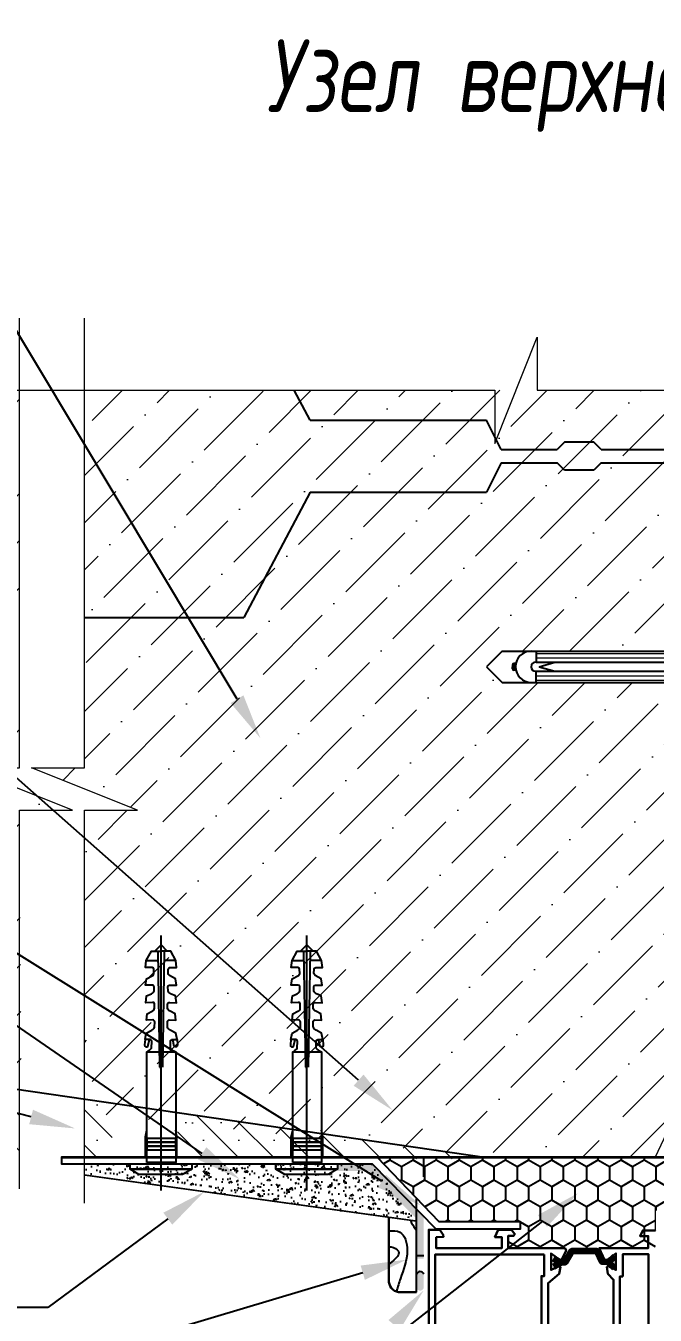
# Model space of a CAD drawing. Header units: millimetres. Extents: x 215300 to 349394, y -116838 to -1602.
# Drawn here: x 346853 to 347093.6, y -2170 to -1677.6 of the extents above; entities that cross this region are included whole.
import ezdxf
from ezdxf import colors
from ezdxf.entities.mleader import LeaderData, LeaderLine
from ezdxf.math import Vec2, Vec3

# ---------------------------------------------------------------- set-up
doc = ezdxf.new("R2010")
doc.units = ezdxf.units.MM
for name, color, linetype in [('!!_для разрезов', 7, 'Continuous'), ('_Дюбель', 5, 'Continuous'), ('АР_Таблицы', 250, 'Continuous'), ('Тонкая', 7, 'Continuous')]:
    doc.layers.add(name, color=color, linetype=linetype)
for name, color, linetype, lineweight in [('+АР_Размеры', 252, 'Continuous', 9), ('_Линии для надписей', 5, 'Continuous', 9), ('_Штриховки', 250, 'Continuous', 13), ('PDF _Геометрия', 7, 'Continuous', 0), ('АР_Тонкие', 250, 'Continuous', 5), ('Рисунок', 6, 'Continuous', 35), ('Тонко_черные', 7, 'Continuous', 5)]:
    doc.layers.add(name, color=color, linetype=linetype, lineweight=lineweight)
doc.styles.add('Архитект', font='isocpeur.ttf', dxfattribs={"width": 0.8, "oblique": 8})

msp = doc.modelspace()

# ---------------------------------------------------------------- hatches: boundary and pattern name
at = {"layer": '!!_для разрезов', "linetype": 'Continuous', "lineweight": 18}
h = msp.add_hatch(dxfattribs=at)
h.set_pattern_fill('SACNCR', color=253, scale=4.015937)
h.set_pattern_definition([(135, (414013.699, -80738.779), (6.762026, 6.762026), []), (135, (414006.937, -80738.779), (6.762026, 6.762026), [0, -9.5629489])])
h.paths.add_polyline_path([(346910.98, -2092.624), (346910.98, -2109.827), (346951.682, -2109.827), (347029.13, -2110.449), (347029.13, -2109.827)])
h.paths.add_polyline_path([(346875.446, -2087.451), (346875.446, -2109.711), (346866.597, -2109.711), (346866.597, -2109.827), (346886.077, -2109.827), (346886.077, -2088.998)])
h.paths.add_polyline_path([(346850.543, -2109.827), (346850.543, -2083.825), (346828.333, -2080.591), (346828.464, -2109.827)])
h = msp.add_hatch()
h.set_pattern_fill('AR-CONC', scale=0.040159, angle=180, style=0)
h.set_pattern_definition([(130, (562655.327, 142968.731), (-7.31642068, -0.64010356), [0.7650359, -8.415395]), (185, (562655.327, 142968.731), (1.41532952, 7.67271352), [0.61202873, -6.732316]), (79.549, (562654.717, 142968.6775), (-5.9011176, 7.03257504), [0.65018012, -7.15198137]), (133.8158, (562655.327, 142970.771), (-10.88636224, -1.6883932), [1.14755386, -12.6230925]), (83.3644, (562654.42, 142970.63), (-9.5340034, 9.9364533), [0.9752702, -10.72797206]), (188.816, (562655.327, 142970.771), (-9.5340183, 9.9364357), [0.9180431, -10.098474]), (159, (562654.307, 142970.261), (-6.08875735, -4.10691832), [0.7650359, -8.415395]), (214, (562654.307, 142970.261), (-2.48193024, 7.39687182), [0.61202873, -6.732316]), (108.5486, (562653.799, 142969.9186), (-8.57067082, 3.28996997), [0.65018012, -7.15198137]), (142.5, (562655.3268, 142968.7308), (-0.124036346, 3.395676697), [0, -6.650712175, 0, -6.83432079, 0, -6.7578172]), (172.5, (562655.3268, 142968.7308), (-2.68343524, 4.023188304), [0, -3.8965829, 0, -6.49770499, 0, -2.575620896]), (212.5, (562657.6015, 142968.7308), (-5.445232248, -0.230062723), [0, -2.5501197, 0, -7.95637346, 0, -10.557495554]), (222.5, (562658.6215, 142968.731), (-5.94877391, 1.02111174), [0, -3.31515561, 0, -5.28384802, 0, -7.497351915])])
h.paths.add_polyline_path([(346875.446, -2116.469), (347002.285, -2134.062), (346985.447, -2112.243), (346875.446, -2112.243)])
for points in [[(347002.266, -2133.079), (347002.266, -2148.357), (347005.069, -2148.357), (347005.069, -2143.492), (347005.088, -2132.371), (346985.318, -2112.278), (346972.199, -2112.274), (346972.199, -2114.962), (346984.18, -2114.965)], [(347002.285, -2159.631, 0.6975752), (347005.088, -2159.682), (347005.088, -2154.325, 0.6975752), (347002.285, -2154.376)], [(347002.285, -2159.631, 0.6975752), (347005.088, -2159.682), (347005.088, -2154.325, 0.6975752), (347002.285, -2154.376)]]:
    msp.add_hatch(color=256).paths.add_polyline_path(points)
at = {"ltscale": 100}
h = msp.add_hatch(dxfattribs=at)
h.set_pattern_fill('HONEY', color=256, scale=1.606375, angle=270, style=0)
h.set_pattern_definition([(270, (409522.7567, -27206.5103), (-4.41693583, -7.6503591), [5.1002394, -10.2004788]), (150, (409522.7567, -27206.5103), (-4.4169374, 7.65035818), [5.1002394, -10.2004788]), (210, (409522.7567, -27206.5103), (-8.83387324, -9e-07), [-10.2004788, 5.1002394])])
h.paths.add_polyline_path([(347011.062, -2134.335), (346987.48, -2109.827), (347101.857, -2109.827), (347101.857, -2130.048), (347093.634, -2130.048), (347093.634, -2144.63), (347037.37, -2144.108), (347037.37, -2137.081), (347042.14, -2137.081), (347042.14, -2134.335)])
at = {"layer": '_Штриховки'}
h = msp.add_hatch(dxfattribs=at)
h.set_pattern_fill('ANSI36', color=256, scale=4.015937, angle=90, style=0)
h.set_pattern_definition([(225, (347903.932, 4985.515), (-24.794095, -6.762026), [31.876496, -6.3753, 0, -6.3753])])
h.paths.add_polyline_path([(346851.259, -2083.929), (346850.543, -1977.19), (346870.848, -1977.19), (346830.237, -1961.001), (346850.543, -1961.001), (346850.543, -1816.773), (346827.557, -1816.773), (346827.557, -2080.264)])
h.paths.add_polyline_path([(346875.446, -1977.19), (346875.446, -2092.499), (347029.13, -2109.827), (347093.59, -2109.827), (347141.576, -2013.123), (347141.576, -1928.395), (347035.122, -1928.395), (347029.098, -1922.372), (347035.122, -1916.348), (347141.576, -1916.348), (347141.576, -1816.773), (346875.446, -1816.773), (346875.446, -1961.001), (346855.141, -1961.001), (346895.751, -1977.19)])

# ---------------------------------------------------------------- linework, layer by layer
at = {"layer": '!!_для разрезов', "color": 251, "linetype": 'Continuous', "lineweight": 18, "elevation": 0}
for points in [[(347029.13, -2109.827), (347082.465, -2109.928), (347093.59, -2109.827), (347138.765, -2014.248), (347141.576, -2013.123), (347141.576, -2109.827), (347029.13, -2109.827)], [(346910.98, -2109.827), (346951.682, -2109.827), (346951.682, -2109.827), (347029.13, -2109.827), (346875.446, -2087.451)], [(346866.597, -2109.827), (346886.077, -2109.827)]]:
    msp.add_lwpolyline(points, dxfattribs=at)
at = {"layer": '+АР_Размеры', "ltscale": 100, "elevation": 0}
for points in [[(346850.543, -2121.708), (346850.543, -1977.19), (346870.848, -1977.19), (346830.237, -1961.001), (346850.543, -1961.001), (346850.543, -1789.197)], [(346875.446, -2127.202), (346875.446, -1977.19), (346895.751, -1977.19), (346855.141, -1961.001), (346875.446, -1961.001), (346875.446, -1789.197)], [(346807.366, -1816.773), (347032.271, -1816.773), (347032.271, -1837.079), (347048.46, -1796.468), (347048.46, -1816.773), (347349.126, -1816.773)]]:
    msp.add_lwpolyline(points, dxfattribs=at)
for p, q in [((346902.317, -2030.962, 0), (346904.706, -2028.511, 0)), ((346904.706, -2122.357, 0), (346904.706, -2025.029, 0)), ((346907.096, -2030.962, 0), (346904.706, -2028.511, 0)), ((346958.024, -2030.962, 0), (346960.414, -2028.511, 0)), ((346960.414, -2122.357, 0), (346960.414, -2025.029, 0)), ((346962.803, -2030.962, 0), (346960.414, -2028.511, 0)), ((346903.467, -2030.962, 0), (346904.149, -2075.318, 0)), ((346905.946, -2030.962, 0), (346905.264, -2075.318, 0)), ((346959.174, -2030.962, 0), (346959.856, -2075.318, 0)), ((346961.653, -2030.962, 0), (346960.971, -2075.318, 0)), ((346899.055, -2034.576, 0), (346903.523, -2034.576, 0)), ((346910.358, -2034.576, 0), (346905.89, -2034.576, 0)), ((346954.762, -2034.576, 0), (346959.23, -2034.576, 0)), ((346966.065, -2034.576, 0), (346961.597, -2034.576, 0)), ((346904.149, -2075.318, 0), (346904.706, -2075.318, 0)), ((346959.856, -2075.318, 0), (346960.414, -2075.318, 0)), ((346898.781, -2101.912, 0), (346899.307, -2099.347, 0)), ((346898.781, -2109.711, 0), (346898.781, -2101.912, 0)), ((346910.793, -2101.912, 0), (346910.324, -2099.347, 0)), ((346910.793, -2109.711, 0), (346910.793, -2101.912, 0)), ((346954.488, -2101.912, 0), (346955.015, -2099.347, 0)), ((346954.488, -2109.711, 0), (346954.488, -2101.912, 0)), ((346966.5, -2101.912, 0), (346966.031, -2099.347, 0)), ((346966.5, -2109.711, 0), (346966.5, -2101.912, 0)), ((346866.597, -2109.827, 0), (347093.163, -2109.827, 0)), ((347002.285, -2161.218, 0), (347002.285, -2125.602, 0)), ((347002.285, -2161.218, 0), (347002.285, -2125.602, 0)), ((347005.088, -2147.363, 0), (347002.285, -2147.363, 0))]:
    msp.add_line(p, q)
at = {"ltscale": 100}
msp.add_line((347005.088, -2117.134, 0), (347005.088, -2109.827, 0), dxfattribs=at)
at = {"color": 6, "lineweight": 15, "ltscale": 100}
msp.add_line((347093.59, -2128.558, 0), (347093.59, -2137.603, 0), dxfattribs=at)
at = {"lineweight": 30}
for p, q in [((346991.798, -2156.522, 0), (346991.798, -2132.608, 0)), ((347002.285, -2161.218, 0), (346995.489, -2161.218, 0))]:
    msp.add_line(p, q, dxfattribs=at)
at = {"color": 6, "lineweight": 100, "ltscale": 100}
for p, q in [((347054.88, -2151.375, 0), (347057.432, -2149.95, 0)), ((347078.023, -2152.087, 0), (347075.737, -2149.803, 0))]:
    msp.add_line(p, q, dxfattribs=at)
at = {"elevation": 0}
for points in [[(346899.307, -2069.368, 0.1372911), (346901.083, -2068.033), (346901.115, -2065.36, 0.4671439), (346900.528, -2064.774), (346898.598, -2064.766), (346899.059, -2062.315), (346901.177, -2061.145, 0.203872), (346902.256, -2060.013), (346902.304, -2058.021, 0.3209831), (346901.58, -2057.261), (346899.09, -2057.356), (346899.363, -2054.944), (346901.244, -2053.882, 0.3099591), (346902.229, -2052.75), (346902.231, -2051.384, 0.5701891), (346901.417, -2050.6), (346898.849, -2050.666), (346899.202, -2048.103), (346901.045, -2047.214, 0.23445), (346902.052, -2046.105), (346902.085, -2044.604, 0.3449915), (346901.428, -2043.928), (346898.78, -2043.947), (346899.163, -2041.501), (346901.499, -2040.221, 0.2058332), (346901.991, -2039.546), (346901.955, -2037.903, 0.4113901), (346901.316, -2037.191), (346898.744, -2037.209), (346899.055, -2034.576), (346901.006, -2030.962), (346904.706, -2030.962, 6.8876456)], [(346910.105, -2069.368, -0.1372911), (346908.33, -2068.033), (346908.298, -2065.36, -0.4671439), (346908.885, -2064.774), (346910.815, -2064.766), (346910.354, -2062.315), (346908.236, -2061.145, -0.203872), (346907.157, -2060.013), (346907.109, -2058.021, -0.3209831), (346907.833, -2057.261), (346910.322, -2057.356), (346910.05, -2054.944), (346908.169, -2053.882, -0.3099591), (346907.184, -2052.75), (346907.182, -2051.384, -0.5701891), (346907.996, -2050.6), (346910.564, -2050.666), (346910.211, -2048.103), (346908.368, -2047.214, -0.23445), (346907.361, -2046.105), (346907.328, -2044.604, -0.3449915), (346907.985, -2043.928), (346910.633, -2043.947), (346910.25, -2041.501), (346907.914, -2040.221, -0.2058332), (346907.421, -2039.546), (346907.458, -2037.903, -0.4113901), (346908.096, -2037.191), (346910.668, -2037.209), (346910.358, -2034.576), (346908.406, -2030.962), (346904.706, -2030.962, -6.8876456)], [(346955.015, -2069.368, 0.1372911), (346956.79, -2068.033), (346956.822, -2065.36, 0.4671439), (346956.235, -2064.774), (346954.305, -2064.766), (346954.766, -2062.315), (346956.884, -2061.145, 0.203872), (346957.963, -2060.013), (346958.011, -2058.021, 0.3209831), (346957.287, -2057.261), (346954.798, -2057.356), (346955.07, -2054.944), (346956.951, -2053.882, 0.3099591), (346957.936, -2052.75), (346957.938, -2051.384, 0.5701891), (346957.124, -2050.6), (346954.556, -2050.666), (346954.909, -2048.103), (346956.752, -2047.214, 0.23445), (346957.759, -2046.105), (346957.792, -2044.604, 0.3449915), (346957.135, -2043.928), (346954.487, -2043.947), (346954.87, -2041.501), (346957.206, -2040.221, 0.2058332), (346957.699, -2039.546), (346957.662, -2037.903, 0.4113901), (346957.024, -2037.191), (346954.452, -2037.209), (346954.762, -2034.576), (346956.714, -2030.962), (346960.414, -2030.962, 6.8876456)], [(346965.813, -2069.368, -0.1372911), (346964.037, -2068.033), (346964.005, -2065.36, -0.4671439), (346964.592, -2064.774), (346966.522, -2064.766), (346966.061, -2062.315), (346963.943, -2061.145, -0.203872), (346962.864, -2060.013), (346962.816, -2058.021, -0.3209831), (346963.54, -2057.261), (346966.03, -2057.356), (346965.757, -2054.944), (346963.876, -2053.882, -0.3099591), (346962.891, -2052.75), (346962.889, -2051.384, -0.5701891), (346963.703, -2050.6), (346966.271, -2050.666), (346965.918, -2048.103), (346964.075, -2047.214, -0.23445), (346963.068, -2046.105), (346963.035, -2044.604, -0.3449915), (346963.692, -2043.928), (346966.34, -2043.947), (346965.957, -2041.501), (346963.621, -2040.221, -0.2058332), (346963.129, -2039.546), (346963.165, -2037.903, -0.4113901), (346963.804, -2037.191), (346966.376, -2037.209), (346966.065, -2034.576), (346964.114, -2030.962), (346960.414, -2030.962, -6.8876456)], [(346898.598, -2064.766), (346898.42, -2066.794, 0.7086155), (346899.645, -2067.349), (346900.229, -2064.773)], [(346910.815, -2064.766), (346910.993, -2066.794, -0.7086155), (346909.768, -2067.349), (346909.184, -2064.773)], [(346954.305, -2064.766), (346954.127, -2066.794, 0.7086155), (346955.352, -2067.349), (346955.936, -2064.773)], [(346966.522, -2064.766), (346966.7, -2066.794, -0.7086155), (346965.475, -2067.349), (346964.891, -2064.773)]]:
    msp.add_lwpolyline(points, format="xyb", dxfattribs=at)
for points in [[(346899.307, -2111.66), (346899.307, -2069.368), (346910.324, -2069.368), (346910.324, -2111.66)], [(346955.015, -2111.66), (346955.015, -2069.368), (346966.031, -2069.368), (346966.031, -2111.66)], [(346899.307, -2102.494), (346899.307, -2103.95), (346910.324, -2103.95), (346910.324, -2102.494)], [(346955.015, -2102.494), (346955.015, -2103.95), (346966.031, -2103.95), (346966.031, -2102.494)], [(346899.307, -2103.95), (346899.307, -2105.406), (346910.324, -2105.406), (346910.324, -2103.95)], [(346899.307, -2105.406), (346899.307, -2106.863), (346910.324, -2106.863), (346910.324, -2105.406)], [(346955.015, -2103.95), (346955.015, -2105.406), (346966.031, -2105.406), (346966.031, -2103.95)], [(346955.015, -2105.406), (346955.015, -2106.863), (346966.031, -2106.863), (346966.031, -2105.406)], [(346987.369, -2109.711), (346866.597, -2109.711), (346866.597, -2112.243), (346985.447, -2112.243), (347009.684, -2137.081), (347042.14, -2137.081), (347042.14, -2134.335), (347011.062, -2134.335)], [(346892.916, -2114.297), (346892.919, -2112.243), (346916.494, -2112.243), (346916.49, -2114.297)], [(346948.623, -2114.297), (346948.626, -2112.243), (346972.201, -2112.243), (346972.198, -2114.297)], [(346916.49, -2114.297), (346912.916, -2116.329), (346896.263, -2116.329), (346892.916, -2114.297)], [(346972.198, -2114.297), (346968.623, -2116.329), (346951.97, -2116.329), (346948.623, -2114.297)]]:
    msp.add_lwpolyline(points, close=True, dxfattribs=at)
at = {"const_width": 0.602, "elevation": 0}
msp.add_lwpolyline([(347002.285, -2134.062), (346875.446, -2116.469)], dxfattribs=at)
at = {"color": 6, "lineweight": 100, "ltscale": 100, "elevation": 0}
msp.add_lwpolyline([(347077.964, -2147.575), (347075.828, -2149.712), (347073.253, -2149.653), (347071.436, -2145.497), (347061.645, -2145.497), (347059.093, -2149.831), (347057.432, -2149.95), (347054.761, -2148.347)], dxfattribs=at)
at = {"lineweight": 30}
msp.add_arc((346996.144, -2156.905, 0), 4.363, 174.97089, 261.37243, dxfattribs=at)
msp.add_arc((347003.696, -2154.866, 0), 1.493, 21.245, 160.83966)
msp.add_arc((347003.696, -2154.866, 0), 1.493, 21.245, 160.83966)
for points, knots in [([(347000.029, -2133.746, 0), (347000.163, -2134.109, 0), (347000.73, -2135.473, 0), (347001.652, -2136.748, 0), (347002.285, -2137.627, 0)], [188.6180862, 188.6180862, 188.6180862, 188.6180862, 203.2060129, 243.4210884, 243.4210884, 243.4210884, 243.4210884]), ([(346991.798, -2137.773, 0), (346993.303, -2137.728, 0), (346997.562, -2137.601, 0), (346999.81, -2147.107, 0), (346996.674, -2154.137, 0), (346995.17, -2159.306, 0), (346994.711, -2161.025, 0)], [0, 0, 0, 0, 64.7205744, 183.1768266, 353.0647292, 436.1893834, 436.1893834, 436.1893834, 436.1893834]), ([(346991.798, -2143.843, 0), (346992.885, -2143.894, 0), (346997.599, -2145.699, 0), (346994.596, -2148.45, 0), (346991.798, -2150.504, 0)], [32.8051901, 32.8051901, 32.8051901, 32.8051901, 75.1689558, 182.8112994, 182.8112994, 182.8112994, 182.8112994])]:
    msp.add_open_spline(points, degree=3, knots=knots)
at = {"layer": '_Дюбель'}
for p, q in [((347035.122, -1916.348, 0), (347029.098, -1922.372, 0)), ((347035.122, -1916.348, 0), (347251.615, -1916.348, 0)), ((347048.092, -1916.348, 0), (347048.092, -1920.647, 0)), ((347029.098, -1922.372, 0), (347035.122, -1928.395, 0)), ((347039.077, -1921.619, 0), (347039.077, -1922.372, 0)), ((347039.077, -1923.124, 0), (347039.077, -1922.372, 0)), ((347040.267, -1921.057, 0), (347039.638, -1921.057, 0)), ((347039.638, -1921.057, 0), (347039.638, -1922.372, 0)), ((347039.638, -1923.686, 0), (347039.638, -1922.372, 0)), ((347040.267, -1923.686, 0), (347039.638, -1923.686, 0)), ((347040.165, -1922.372, 0), (347040.165, -1922.366, 0)), ((347040.165, -1922.372, 0), (347040.165, -1922.377, 0)), ((347046.185, -1922.332, 0), (347046.185, -1922.372, 0)), ((347046.185, -1922.411, 0), (347046.185, -1922.372, 0)), ((347048.092, -1920.647, 0), (347137.036, -1920.647, 0)), ((347048.092, -1928.395, 0), (347048.092, -1924.096, 0)), ((347048.092, -1924.096, 0), (347137.036, -1924.096, 0)), ((347049.192, -1922.332, 0), (347055.252, -1920.647, 0)), ((347049.192, -1922.332, 0), (347055.252, -1924.018, 0)), ((347035.122, -1928.395, 0), (347251.615, -1928.395, 0))]:
    msp.add_line(p, q, dxfattribs=at)
for centre, radius, start, end in [((347046.185, -1922.368, 0), 6.02, 90, 180), ((347039.638, -1921.619, 0), 0.562, 90, 180), ((347039.638, -1923.124, 0), 0.562, 180, 270), ((347046.185, -1922.376, 0), 6.02, 180, 270), ((347047.871, -1922.332, 0), 1.686, 90, 180), ((347047.871, -1922.411, 0), 1.686, 180, 270)]:
    msp.add_arc(centre, radius, start, end, dxfattribs=at)
at = {"layer": '_Линии для надписей', "elevation": 0}
msp.add_lwpolyline([(347005.623, -2109.827), (347005.623, -2109.827), (347101.857, -2109.827), (347101.857, -2109.827)], close=True, dxfattribs=at)
at = {"layer": 'PDF _Геометрия', "lineweight": 30, "elevation": 0}
for points in [[(347006.992, -2231.169), (347006.992, -2137.359), (347011.258, -2137.359), (347012.582, -2139.259), (347012.695, -2140.043), (347009.914, -2140.251), (347009.914, -2144.432), (347034.925, -2144.432), (347034.925, -2140.158), (347032.292, -2140.158), (347033.517, -2137.446), (347038.712, -2137.446), (347039.937, -2139.062), (347039.455, -2139.727), (347037.37, -2139.727), (347037.37, -2144.369), (347059.107, -2144.369), (347059.544, -2145.278), (347057.636, -2149.285), (347053.806, -2146.403), (347053.806, -2152.744), (347056.822, -2151.286), (347057.331, -2151.557), (347056.924, -2154.168), (347052.62, -2157.728), (347052.62, -2195.09)], [(347093.634, -2137.603), (347093.634, -2137.603), (347088.828, -2137.603), (347087.779, -2139.779), (347090.921, -2139.779), (347090.921, -2144.369), (347072.184, -2144.369), (347074.165, -2148.803), (347075.239, -2148.876), (347078.555, -2146.403), (347078.555, -2152.744), (347075.539, -2151.286), (347075.03, -2151.557), (347075.437, -2154.168), (347077.686, -2156.442), (347077.686, -2196.18)], [(347081.161, -2155.196), (347081.161, -2146.759), (347091.025, -2146.759), (347091.025, -2197.945), (347081.161, -2197.945), (347081.161, -2195.018), (347080.118, -2195.018), (347080.118, -2155.196), (347081.161, -2155.196)]]:
    msp.add_lwpolyline(points, dxfattribs=at)
msp.add_lwpolyline([(347051.154, -2146.801), (347009.533, -2146.801), (347009.533, -2197.761), (347020.714, -2197.761), (347020.714, -2206.174), (347051.154, -2206.174), (347051.154, -2197.61), (347050.058, -2197.61), (347050.058, -2155.079), (347051.154, -2155.079)], close=True, dxfattribs=at)
at = {"layer": 'Рисунок'}
for p, q in [((346886.077, -2109.827, 0), (346881.499, -2109.827, 0)), ((347141.576, -2109.827, 0), (346910.98, -2109.827, 0))]:
    msp.add_line(p, q, dxfattribs=at)
at = {"layer": 'Тонкая', "ltscale": 100}
for p, q in [((346961.662, -1828.173, 0), (346955.627, -1816.773, 0)), ((346961.662, -1828.173, 0), (347029.13, -1828.173, 0)), ((347034.752, -1839.417, 0), (347029.13, -1828.173, 0)), ((347058.928, -1836.606, 0), (347056.117, -1839.417, 0)), ((347070.172, -1836.606, 0), (347058.928, -1836.606, 0)), ((347072.984, -1839.417, 0), (347070.172, -1836.606, 0)), ((347034.752, -1839.417, 0), (347056.117, -1839.417, 0)), ((347072.984, -1839.417, 0), (347105.031, -1839.417, 0)), ((347034.752, -1844.454, 0), (347029.13, -1855.698, 0)), ((347034.752, -1844.454, 0), (347056.117, -1844.454, 0)), ((347058.928, -1847.265, 0), (347056.117, -1844.454, 0)), ((347072.984, -1844.454, 0), (347070.172, -1847.265, 0)), ((347072.984, -1844.454, 0), (347105.031, -1844.454, 0)), ((347070.172, -1847.265, 0), (347058.928, -1847.265, 0)), ((346961.662, -1855.698, 0), (346936.361, -1903.488, 0)), ((346961.662, -1855.698, 0), (347029.13, -1855.698, 0)), ((346875.446, -1903.488, 0), (346936.361, -1903.488, 0)), ((346828.333, -2080.591, 0), (347029.13, -2109.827, 0))]:
    msp.add_line(p, q, dxfattribs=at)
at = {"layer": 'Тонко_черные'}
for p, q in [((347048.092, -1917.251, 0), (347137.036, -1917.251, 0)), ((347048.092, -1918.928, 0), (347137.036, -1918.928, 0)), ((347048.092, -1925.816, 0), (347137.036, -1925.816, 0)), ((347048.092, -1927.492, 0), (347137.036, -1927.492, 0))]:
    msp.add_line(p, q, dxfattribs=at)

# ---------------------------------------------------------------- texts
at = {"layer": 'АР_Таблицы', "lineweight": 9, "insert": (347205.914, -1700.424, 0), "char_height": 27.77601, "width": 664.77977, "attachment_point": 5, "style": 'Архитект'}
msp.add_mtext('Узел верхней части дверного проема', dxfattribs=at)

# ---------------------------------------------------------------- leaders
at = {"layer": 'АР_Тонкие'}
ml = msp.add_multileader_mtext('Standard', dxfattribs=at)
ml.set_content('\\pxqlsm1;Существующие наружные несущие стены из керамзитобетонных панелей, 1400 кг/м3, переменной толщины -400 мм...500 мм  ', color=256, style='Архитект')
ml.set_leader_properties()
ml.build(insert=Vec2(0, 0))
ml.multileader.update_dxf_attribs({"text_left_attachment_type": 6, "text_right_attachment_type": 6, "dogleg_length": 100, "arrow_head_size": 17.36})
ctx = ml.context
ctx.base_point, ctx.char_height, ctx.arrow_head_size, ctx.landing_gap_size, ctx.plane_origin, ctx.plane_x_axis = Vec3(346785.097, -1698.452, 0), 17.360005, 17.36, 1.736, Vec3(345679.893, -2978.98, 0), Vec3(-1, 0)
ctx.left_attachment, ctx.right_attachment = 6, 6
notes = []
notes.append((ctx, [(1, (1, 1, 0), (346792.041, -1698.452, 0), (-1, 0), 6.944, [(0, [(346942.681, -1949.647, 0)], 0, [])])]))
ctx.mtext.insert, ctx.mtext.width, ctx.mtext.flow_direction = Vec3(346526.526, -1677.62, 0), 293.70804, 5
ml = msp.add_multileader_mtext('Standard', dxfattribs=at)
ml.set_content('\\pxsm1,ql;Рамный дюбель (см. поставщиков окон) ', color=256, style='Архитект')
ml.set_leader_properties()
ml.build(insert=Vec2(0, 0))
ml.multileader.update_dxf_attribs({"text_left_attachment_type": 6, "text_right_attachment_type": 6, "dogleg_length": 100, "arrow_head_size": 17.36})
ctx = ml.context
ctx.base_point, ctx.char_height, ctx.arrow_head_size, ctx.landing_gap_size, ctx.plane_origin, ctx.plane_x_axis = Vec3(346773.434, -1903.851, 0), 17.36001, 17.36, 1.736, Vec3(345088.947, -2932.546, 0), Vec3(-1, 0)
ctx.left_attachment, ctx.right_attachment = 6, 6
notes.append((ctx, [(1, (1, 1, 0), (346780.378, -1903.851, 0), (-1, 0), 6.944, [(0, [(346993.215, -2091.744, 0)], 0, [])])]))
ctx.mtext.insert, ctx.mtext.width, ctx.mtext.defined_height, ctx.mtext.flow_direction = Vec3(346417.038, -1883.019, 0), 402.85178, 45.899, 5
ml = msp.add_multileader_mtext('Standard', dxfattribs=at)
ml.set_content('\\pxsm1,ql;Пароизоляционная лента', color=256, style='Архитект')
ml.set_leader_properties()
ml.build(insert=Vec2(0, 0))
ml.multileader.update_dxf_attribs({"text_left_attachment_type": 6, "text_right_attachment_type": 6, "dogleg_length": 100, "arrow_head_size": 17.36})
ctx = ml.context
ctx.base_point, ctx.char_height, ctx.arrow_head_size, ctx.landing_gap_size, ctx.plane_origin, ctx.plane_x_axis = Vec3(346735.811, -1965.352, 0), 17.36001, 17.36, 1.736, Vec3(345149.479, -3213.778, 0), Vec3(-1, 0)
ctx.left_attachment, ctx.right_attachment = 6, 6
notes.append((ctx, [(1, (1, 1, 0), (346742.755, -1965.352, 0), (-1, 0), 6.944, [(0, [(347003.866, -2128.019, 0)], 0, [])])]))
ctx.mtext.insert, ctx.mtext.width, ctx.mtext.defined_height, ctx.mtext.flow_direction = Vec3(346512.899, -1942.784, 0), 341.29874, 45.899, 5
ml = msp.add_multileader_mtext('Standard', dxfattribs=at)
ml.set_content('\\pxsm1,ql;Штукатурный слой внутреннего откоса ', color=256, style='Архитект')
ml.set_leader_properties()
ml.build(insert=Vec2(0, 0))
ml.multileader.update_dxf_attribs({"text_left_attachment_type": 6, "text_right_attachment_type": 6, "dogleg_length": 100, "arrow_head_size": 17.36})
ctx = ml.context
ctx.base_point, ctx.char_height, ctx.arrow_head_size, ctx.landing_gap_size, ctx.plane_origin, ctx.plane_x_axis = Vec3(346788.251, -2022.025, 0), 17.36001, 17.36, 1.736, Vec3(345154.781, -3172.711, 0), Vec3(-1, 0)
ctx.left_attachment, ctx.right_attachment = 6, 6
notes.append((ctx, [(1, (1, 1, 0), (346795.195, -2022.025, 0), (-1, 0), 6.944, [(0, [(346934.733, -2118.043, 0)], 0, [])])]))
ctx.mtext.insert, ctx.mtext.width, ctx.mtext.defined_height, ctx.mtext.flow_direction = Vec3(346434.097, -1999.457, 0), 372.64808, 45.899, 5
ml = msp.add_multileader_mtext('Standard', dxfattribs=at)
ml.set_content('\\pxsm1,ql;Восстановление стены ц.п. раствор', color=256, style='Архитект')
ml.set_leader_properties()
ml.build(insert=Vec2(0, 0))
ml.multileader.update_dxf_attribs({"text_left_attachment_type": 6, "text_right_attachment_type": 6, "dogleg_length": 100, "arrow_head_size": 17.36})
ctx = ml.context
ctx.base_point, ctx.char_height, ctx.arrow_head_size, ctx.landing_gap_size, ctx.plane_origin, ctx.plane_x_axis = Vec3(346748.383, -2068.319, 0), 17.36001, 17.36, 1.736, Vec3(345086.306, -3003.293, 0), Vec3(-1, 0)
ctx.left_attachment, ctx.right_attachment = 6, 6
notes.append((ctx, [(1, (1, 1, 0), (346755.327, -2068.319, 0), (-1, 0), 6.944, [(0, [(346871.829, -2098.684, 0)], 0, [])])]))
ctx.mtext.insert, ctx.mtext.width, ctx.mtext.defined_height, ctx.mtext.flow_direction = Vec3(346426.848, -2045.751, 0), 341.29874, 45.899, 5
ml = msp.add_multileader_mtext('Standard', dxfattribs=at)
ml.set_content('\\pxsm1,ql;Внутренний откос (показан условно)', color=256, style='Архитект')
ml.set_leader_properties()
ml.build(insert=Vec2(0, 0))
ml.multileader.update_dxf_attribs({"text_left_attachment_type": 6, "text_right_attachment_type": 6, "dogleg_length": 100, "arrow_head_size": 17.36})
ctx = ml.context
ctx.base_point, ctx.char_height, ctx.arrow_head_size, ctx.landing_gap_size, ctx.plane_origin, ctx.plane_x_axis = Vec3(346854.499, -2167.104, 0), 17.36001, 17.36, 1.736, Vec3(345154.781, -3131.597, 0), Vec3(-1, 0)
ctx.left_attachment, ctx.right_attachment = 6, 6
notes.append((ctx, [(1, (1, 1, 0), (346861.443, -2167.104, 0), (-1, 0), 6.944, [(0, [(346921.234, -2122.82, 0)], 0, [])])]))
ctx.mtext.insert, ctx.mtext.width, ctx.mtext.defined_height, ctx.mtext.flow_direction = Vec3(346521.009, -2144.536, 0), 445.60736, 68.029, 5
ml = msp.add_multileader_mtext('Standard', dxfattribs=at)
ml.set_content('\\pxsm1,ql;Монтажная пена', color=256, style='Архитект')
ml.set_leader_properties()
ml.build(insert=Vec2(0, 0))
ml.multileader.update_dxf_attribs({"text_left_attachment_type": 6, "text_right_attachment_type": 6, "dogleg_length": 100, "arrow_head_size": 17.36})
ctx = ml.context
ctx.base_point, ctx.char_height, ctx.arrow_head_size, ctx.landing_gap_size, ctx.plane_origin, ctx.plane_x_axis = Vec3(346880.31, -2261.757, 0), 17.36001, 17.36, 1.736, Vec3(345636.784, -3317.579, 0), Vec3(-1, 0)
ctx.left_attachment, ctx.right_attachment = 6, 6
notes.append((ctx, [(1, (1, 1, 0), (346887.254, -2261.757, 0), (-1, 0), 6.944, [(0, [(347064.162, -2123.338, 0)], 0, [])])]))
ctx.mtext.insert, ctx.mtext.width, ctx.mtext.defined_height, ctx.mtext.flow_direction = Vec3(346731.699, -2240.925, 0), 341.29874, 45.899, 5
ml = msp.add_multileader_mtext('Standard', dxfattribs=at)
ml.set_content('\\pxsm1,ql;Декоративный нащельник', color=256, style='Архитект')
ml.set_leader_properties()
ml.build(insert=Vec2(0, 0))
ml.multileader.update_dxf_attribs({"text_left_attachment_type": 6, "text_right_attachment_type": 6, "dogleg_length": 100, "arrow_head_size": 17.36})
ctx = ml.context
ctx.base_point, ctx.char_height, ctx.arrow_head_size, ctx.landing_gap_size, ctx.plane_origin, ctx.plane_x_axis = Vec3(346771.77, -2214.423, 0), 17.36001, 17.36, 1.736, Vec3(345149.479, -3252.923, 0), Vec3(-1, 0)
ctx.left_attachment, ctx.right_attachment = 6, 6
notes.append((ctx, [(1, (1, 1, 0), (346778.714, -2214.423, 0), (-1, 0), 6.944, [(0, [(346998.44, -2148.825, 0)], 0, [])])]))
ctx.mtext.insert, ctx.mtext.width, ctx.mtext.defined_height, ctx.mtext.flow_direction = Vec3(346543.631, -2191.855, 0), 341.29874, 45.899, 5
ml = msp.add_multileader_mtext('Standard', dxfattribs=at)
ml.set_content('\\pxsm1,ql;Герметик', color=256, style='Архитект')
ml.set_leader_properties()
ml.build(insert=Vec2(0, 0))
ml.multileader.update_dxf_attribs({"text_left_attachment_type": 6, "text_right_attachment_type": 6, "dogleg_length": 100, "arrow_head_size": 17.36})
ctx = ml.context
ctx.base_point, ctx.char_height, ctx.arrow_head_size, ctx.landing_gap_size, ctx.plane_origin, ctx.plane_x_axis = Vec3(346954.361, -2211.677, 0), 17.36001, 17.36, 1.736, Vec3(345226.681, -3296.73, 0), Vec3(-1, 0)
ctx.left_attachment, ctx.right_attachment = 6, 6
notes.append((ctx, [(1, (1, 1, 0), (346961.305, -2211.677, 0), (-1, 0), 6.944, [(0, [(347005.088, -2160.544, 0)], 0, [])])]))
ctx.mtext.insert, ctx.mtext.width, ctx.mtext.defined_height, ctx.mtext.flow_direction = Vec3(346871.024, -2189.109, 0), 341.29874, 45.899, 5
for ctx, leaders in notes:
    for number, flags, end, landing, length, lines in leaders:
        leader = LeaderData()
        leader.index, (leader.has_last_leader_line, leader.has_dogleg_vector, leader.attachment_direction) = number, flags
        leader.last_leader_point, leader.dogleg_vector, leader.dogleg_length = Vec3(end), Vec3(landing), length
        for number, points, colour, breaks in lines:
            line = LeaderLine()
            line.index, line.vertices, line.color, line.breaks = number, Vec3.list(points), colors.encode_raw_color(colour), breaks
            leader.lines.append(line)
        ctx.leaders.append(leader)

doc.saveas('drawing.dxf')
